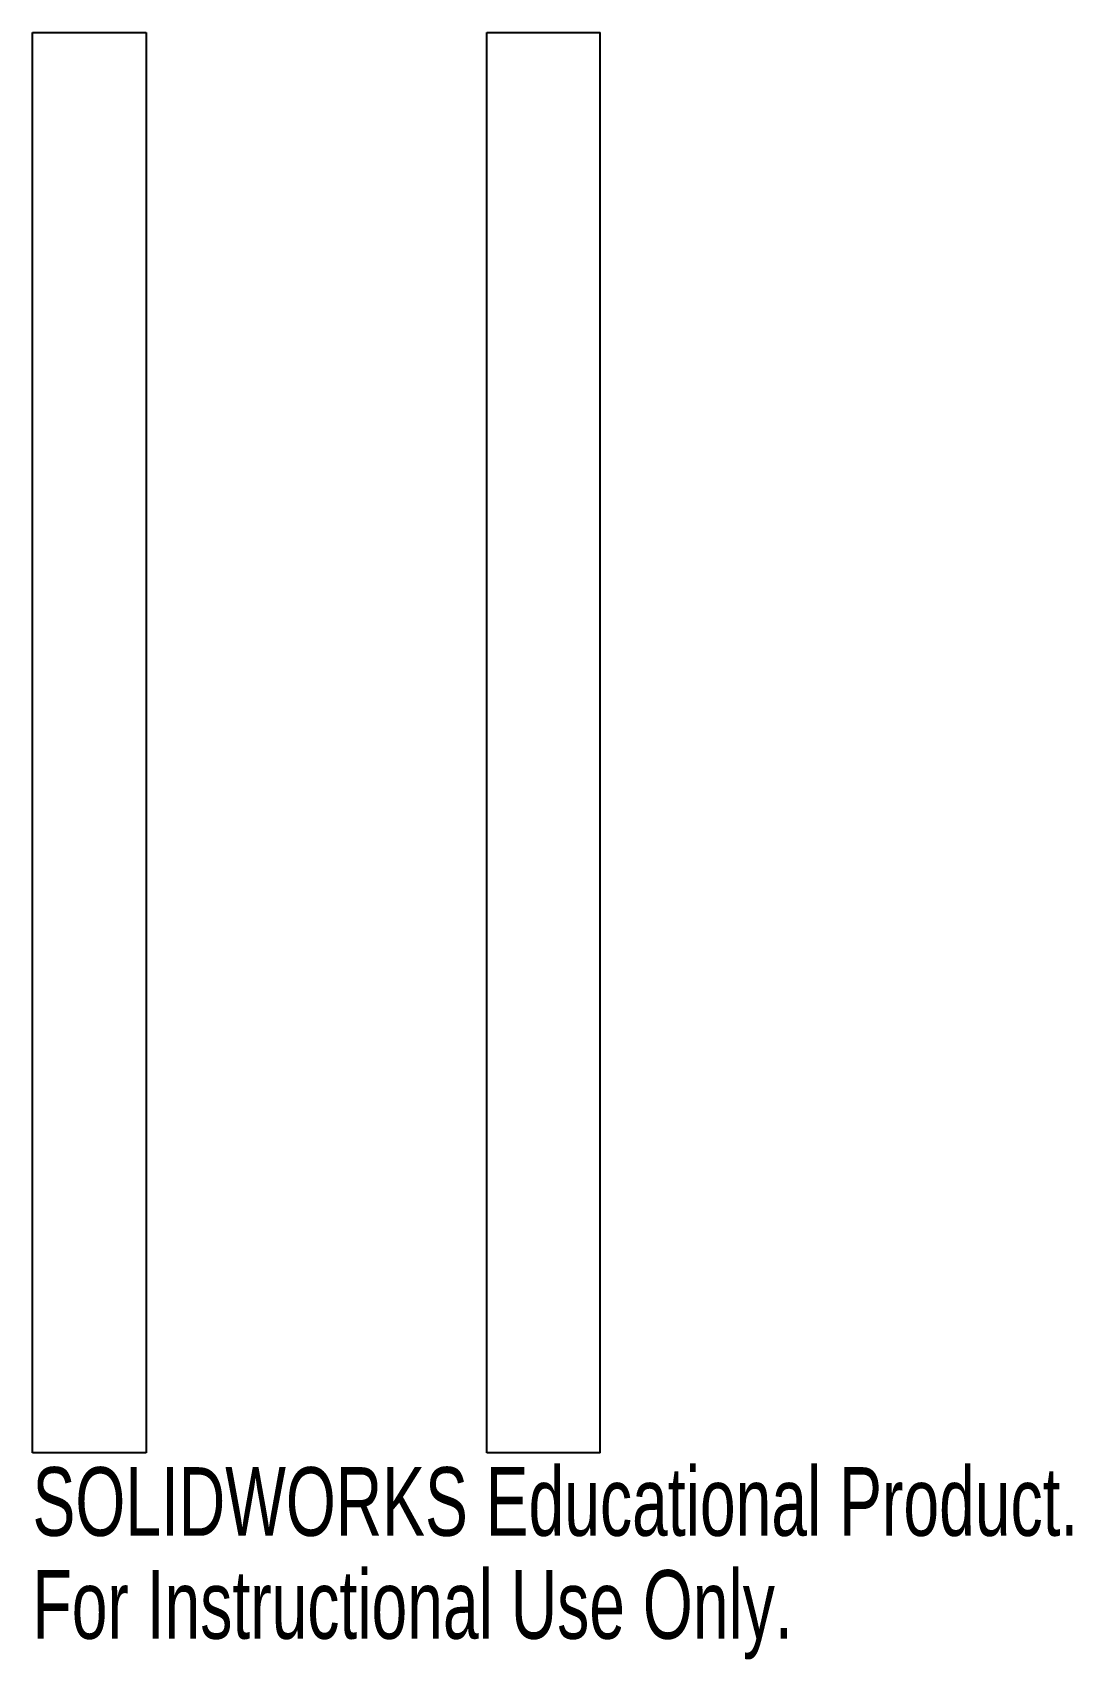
# Model space of a CAD drawing. Header units: millimetres. Extents: x -20 to 53, y 104 to 219.
import ezdxf

# ---------------------------------------------------------------- set-up
doc = ezdxf.new("R2010")
doc.units = ezdxf.units.MM
doc.styles.add('SLDTEXTSTYLE0', font='TXT', dxfattribs={"width": 0.7})

msp = doc.modelspace()

# ---------------------------------------------------------------- linework, layer by layer
at = {"color": 7, "linetype": 'Continuous', "lineweight": 25}
for p, q in [((-20, 219), (-12, 219)), ((-20, 119), (-20, 219)), ((-12, 219), (-12, 119)), ((12, 119), (12, 219)), ((12, 219), (20, 219)), ((20, 119), (20, 219)), ((-12, 119), (-20, 119)), ((20, 119), (12, 119))]:
    msp.add_line(p, q, dxfattribs=at)

# ---------------------------------------------------------------- texts
at = {"color": 7, "linetype": 'Continuous', "char_height": 4.8336, "attachment_point": 1, "style": 'SLDTEXTSTYLE0'}
for s, insert in [('SOLIDWORKS Educational Product.', (-20, 117.98)), ('For Instructional Use Only.', (-20, 110.73))]:
    msp.add_mtext(s, dxfattribs=dict(at, insert=insert))

doc.saveas('drawing.dxf')
